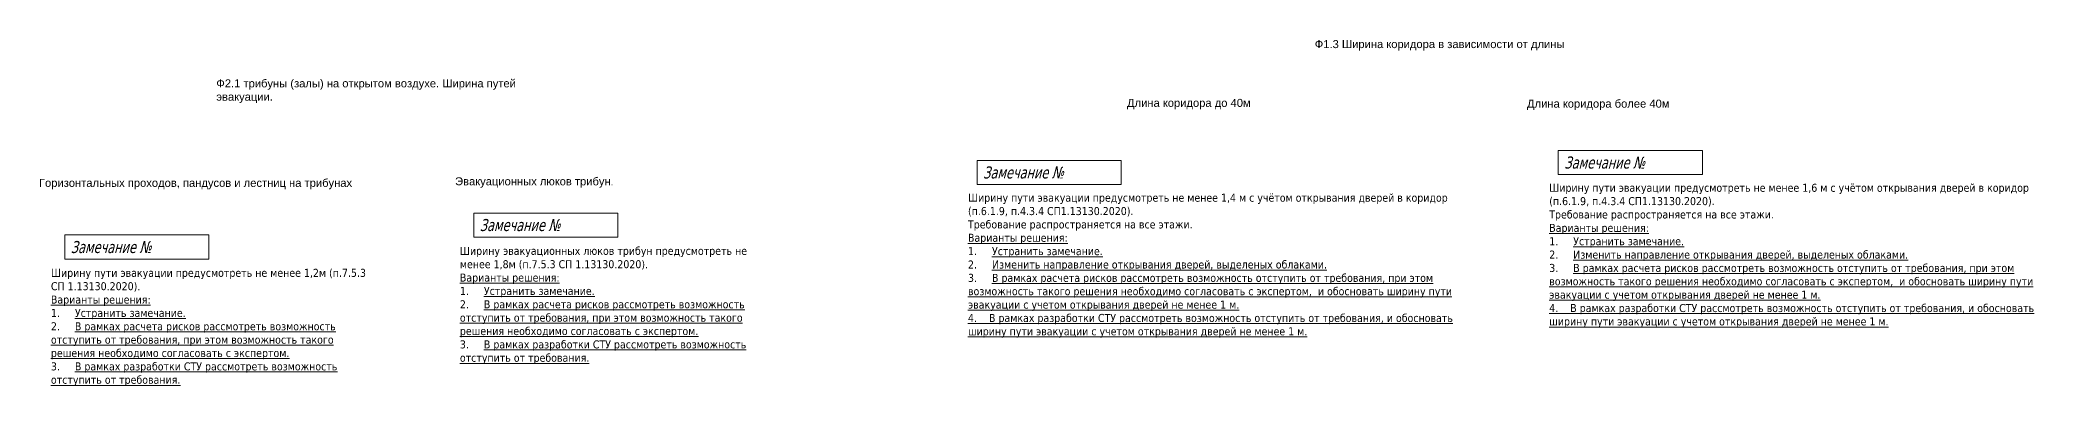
# Model space of a CAD drawing. Header units: millimetres. Extents: x -161842 to 414534, y -1094 to 28708.
# Drawn here: x 264990 to 414534, y -1094 to 24811 of the extents above; entities that cross this region are included whole.
import ezdxf

# ---------------------------------------------------------------- set-up
doc = ezdxf.new("R2010")
doc.units = ezdxf.units.MM
doc.layers.add('экспертиза', color=1, linetype='Continuous', lineweight=0)
doc.styles.get("Standard").update_dxf_attribs({"font": 'arial.ttf'})
doc.styles.add('ЭКСПЕРТИЗА', font='tahoma.ttf')

msp = doc.modelspace()

# ---------------------------------------------------------------- linework, layer by layer
at = {"layer": 'экспертиза', "lineweight": 0}
for points in [[(378856, 16535), (389656, 16535), (389656, 14735), (378856, 14735), (378856, 16535)], [(335269, 15791), (346069, 15791), (346069, 13991), (335269, 13991), (335269, 15791)], [(297520, 11858), (308320, 11858), (308320, 10058), (297520, 10058), (297520, 11858)], [(266852, 10212), (277652, 10212), (277652, 8412), (266852, 8412), (266852, 10212)]]:
    msp.add_lwpolyline(points, dxfattribs=at)

# ---------------------------------------------------------------- texts
at = {"layer": 'экспертиза', "lineweight": 0, "style": 'ЭКСПЕРТИЗА', "oblique": 14.99998, "width": 0.8}
for p in [(335719, 14441), (379306, 15185), (297970, 10508), (267302, 8862)]:
    msp.add_text('Замечание №', height=900, dxfattribs=at).set_placement(p)
at = {"layer": 'экспертиза', "char_height": 600, "attachment_point": 1}
for s, insert in [('{\\C2;Ф1.3 Ширина коридора в зависимости от длины}', (360592, 24802)), ('{\\C2;Ф2.1 трибуны (залы) на открытом воздухе. Ширина путей эвакуации.}', (278221, 21863)), ('{\\C2;Длина коридора до 40м}', (346516, 20401)), ('{\\C2;Длина коридора более 40м}', (376509, 20346)), ('{\\C2;Горизонтальных проходов, пандусов и лестниц на трибунах}', (264922, 14413)), ('{\\C2;Эвакуационных люков трибун\\fYu Mincho Light Cyr|b0|i0|c204|p18;\\H0.91667x;\\C0;.}', (296123, 14530))]:
    msp.add_mtext_dynamic_manual_height_columns(s, width=24947.29, gutter_width=12.5, heights=[0], dxfattribs=dict(at, insert=insert))
at = {"layer": 'экспертиза', "lineweight": 0, "ltscale": 100, "char_height": 600, "width": 36725.58, "attachment_point": 1, "style": 'ЭКСПЕРТИЗА'}
for s, insert in [('\\pt1200;Ширину пути эвакуации предусмотреть не менее 1,6 м с учётом открывания дверей в коридор (п.6.1.9, п.4.3.4 СП1.13130.2020).{\\L\\C6;\\P}Требование распространяется на все этажи.{\\L\\C6;\\PВарианты решения:\\P\\pt1800;\\l1.^I\\LУстранить замечание.\\P\\l2.^I\\LИзменить направление открывания дверей, выделеных облаками.\\P\\l3.^I\\LВ рамках расчета рисков рассмотреть возможность отступить от требования, при этом возможность такого решения необходимо согласовать с экспертом,  и обосновать ширину пути эвакуации с учетом открывания дверей не менее 1 м.\\H0.91667x;\\l\\C0;\\P\\pt1200;\\H1.09091x;\\L\\C6;4.    В рамках разработки СТУ рассмотреть возможность отступить от требования, и обосновать ширину пути эвакуации с учетом открывания дверей не менее 1 м.}', (378173, 14047)), ('\\pt1200;Ширину пути эвакуации предусмотреть не менее 1,4 м с учётом открывания дверей в коридор (п.6.1.9, п.4.3.4 СП1.13130.2020).{\\L\\C6;\\P}Требование распространяется на все этажи.{\\L\\C6;\\PВарианты решения:\\P\\pt1800;\\l1.^I\\LУстранить замечание.\\P\\l2.^I\\LИзменить направление открывания дверей, выделеных облаками.\\P\\l3.^I\\LВ рамках расчета рисков рассмотреть возможность отступить от требования, при этом возможность такого решения необходимо согласовать с экспертом,  и обосновать ширину пути эвакуации с учетом открывания дверей не менее 1 м.\\H0.91667x;\\l\\C0;\\P\\pt1200;\\H1.09091x;\\L\\C6;4.    В рамках разработки СТУ рассмотреть возможность отступить от требования, и обосновать ширину пути эвакуации с учетом открывания дверей не менее 1 м.}', (334587, 13304))]:
    msp.add_mtext(s, dxfattribs=dict(at, insert=insert))
at = {"layer": 'экспертиза', "lineweight": 0, "ltscale": 100, "transparency": 33554687, "char_height": 600, "width": 23702.99, "attachment_point": 1, "style": 'ЭКСПЕРТИЗА'}
for s, insert in [('Ширину эвакуационных люков трибун предусмотреть не менее 1,8м (п.7.5.3 СП 1.13130.2020).\\P{\\L\\C6;Варианты решения: \\P\\pt1800;\\l1.^I\\LУстранить замечание.\\P\\l2.^I\\LВ рамках расчета рисков рассмотреть возможность отступить от требования, при этом возможность такого решения необходимо согласовать с экспертом.\\H0.91667x;\\l\\C0;\\P\\H1.09091x;\\C6;3.^I\\LВ рамках разработки СТУ рассмотреть возможность отступить от требования. }', (296486, 9325)), ('Ширину пути эвакуации предусмотреть не менее 1,2м (п.7.5.3 СП 1.13130.2020).\\P{\\L\\C6;Варианты решения: \\P\\pt1800;\\l1.^I\\LУстранить замечание.\\P\\l2.^I\\LВ рамках расчета рисков рассмотреть возможность отступить от требования, при этом возможность такого решения необходимо согласовать с экспертом.\\H0.91667x;\\l\\C0;\\P\\H1.09091x;\\C6;3.^I\\LВ рамках разработки СТУ рассмотреть возможность отступить от требования. }', (265818, 7679))]:
    msp.add_mtext(s, dxfattribs=dict(at, insert=insert))

doc.saveas('drawing.dxf')
